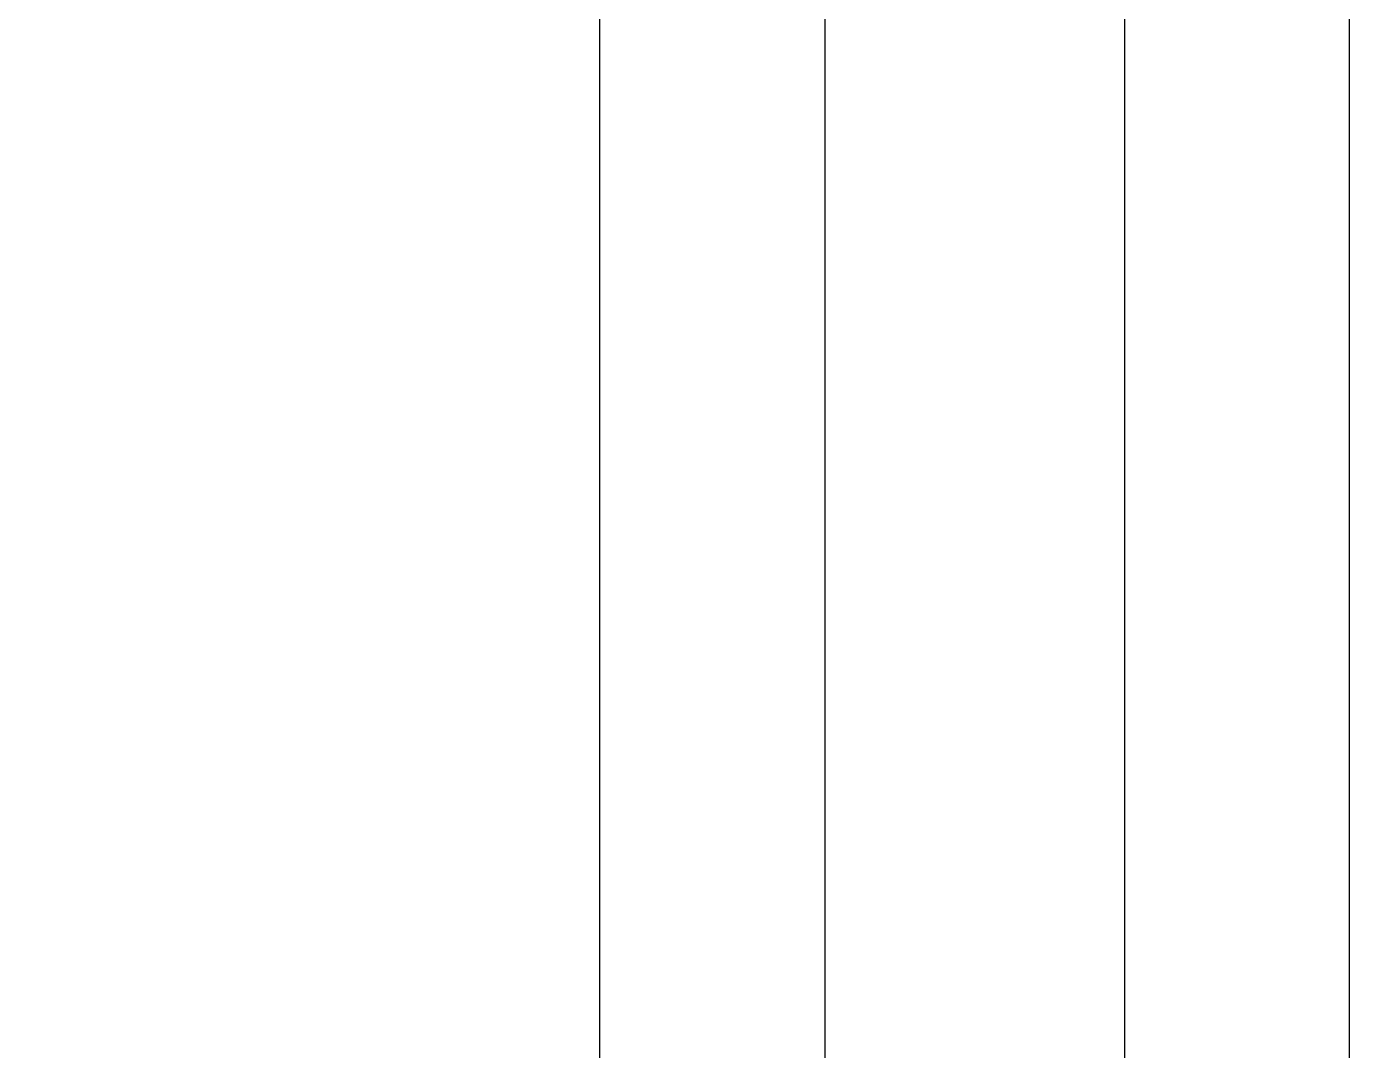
# Model space of a CAD drawing. Header units: inches. Extents: x 542787 to 543192, y 9574025 to 9574373.
# Drawn here: x 542829.6287 to 542829.8052, y 9574189.5783 to 9574189.7149 of the extents above; entities that cross this region are included whole.
import ezdxf

# ---------------------------------------------------------------- set-up
doc = ezdxf.new("R2010")
doc.units = ezdxf.units.IN
doc.header["$MEASUREMENT"] = 0
doc.layers.add('I-ARQ', color=8, linetype='Continuous')

msp = doc.modelspace()

# ---------------------------------------------------------------- linework, layer by layer
at = {"layer": 'I-ARQ'}
for p, q in [((542829.70518, 9574189.40381), (542829.70518, 9574190.00381)), ((542829.73518, 9574190.00381), (542829.73518, 9574189.40381)), ((542829.77518, 9574188.79381), (542829.77518, 9574190.00381)), ((542829.80518, 9574188.79381), (542829.80518, 9574190.00381))]:
    msp.add_line(p, q, dxfattribs=at)
msp.add_arc((542829.73518, 9574190.00243), 0.6, 179.86817, 269.99989, dxfattribs=at)

doc.saveas('drawing.dxf')
